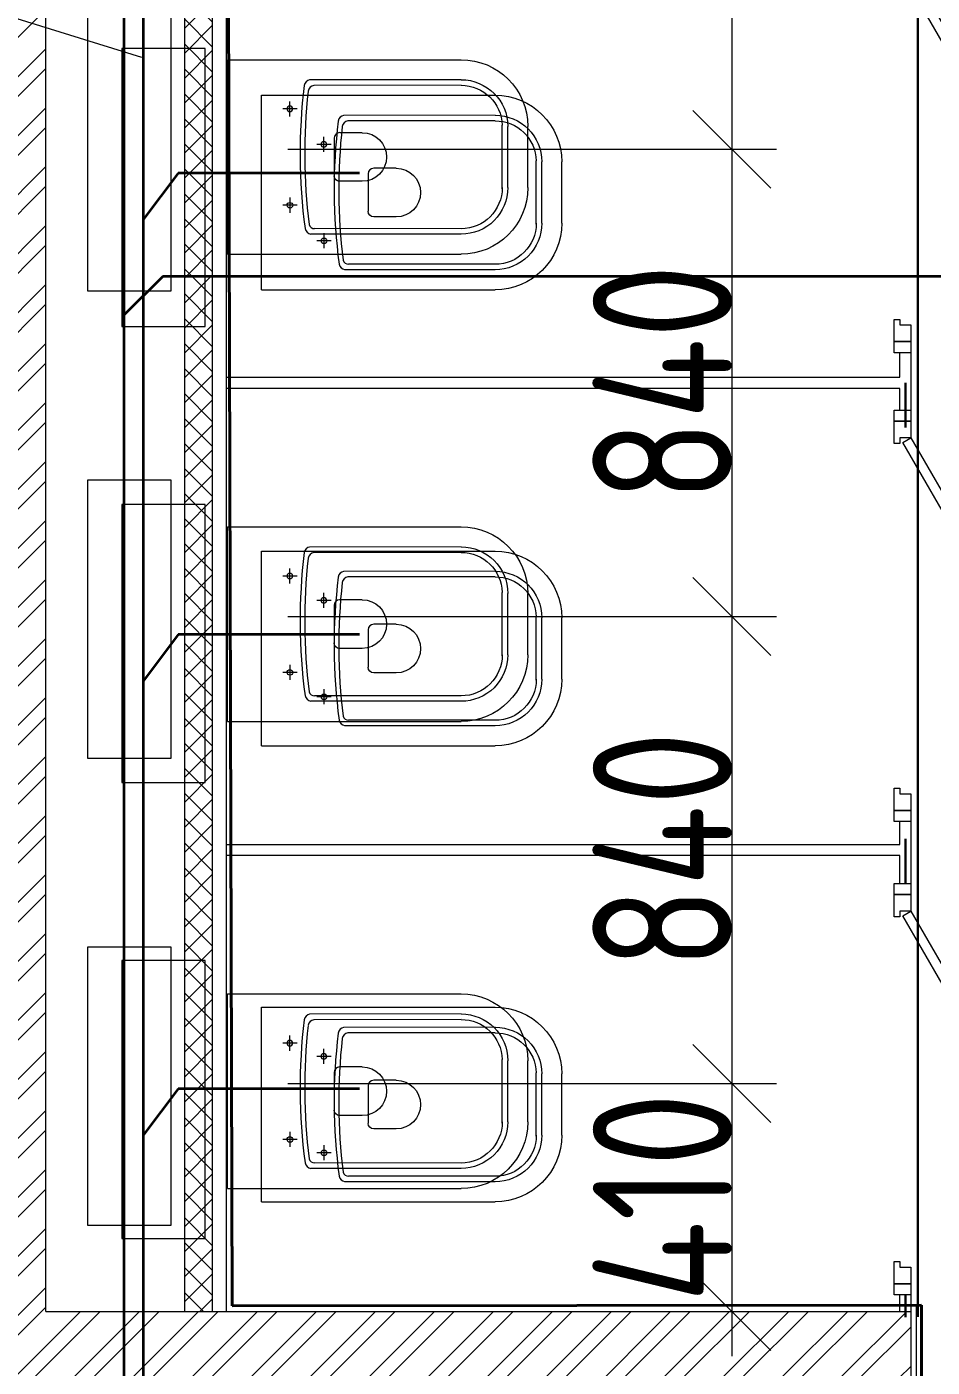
# Model space of a CAD drawing. Header units: millimetres. Extents: x -10178924 to 11692288, y -947381 to 58396.
# Drawn here: x 843894 to 845521, y -910419 to -908009 of the extents above; entities that cross this region are included whole.
import ezdxf
from ezdxf import colors
from ezdxf.entities.mleader import LeaderData, LeaderLine
from ezdxf.math import Vec2, Vec3

# ---------------------------------------------------------------- set-up
doc = ezdxf.new("R2010")
doc.units = ezdxf.units.MM
for name, color, linetype, lineweight in [('_0', 7, 'Continuous', 25), ('Medium Lines', 7, 'Continuous', 9), ('ВК_ К1', 24, 'Continuous', 35), ('Двери', 7, 'Continuous', 9), ('К1ку', 244, 'Continuous', 35), ('Перегородки пеноблок', 40, 'Continuous', 9), ('Перегородки_ГКЛ', 20, 'Continuous', 9), ('Сантехнические приборы', 7, 'Continuous', 9), ('Стены', 7, 'Continuous', 20)]:
    doc.layers.add(name, color=color, linetype=linetype, lineweight=lineweight)
doc.layers.add('PDF _Стены отделка', color=7, linetype='Continuous', true_color=0xb505c2)
doc.layers.add('ВК_Выноски', color=7, linetype='Continuous')
doc.layers.add('УЗ СУ верх.профиль', color=10, linetype='Continuous', lineweight=30, plot=False)
doc.layers.add('УЗ СУ фасадные', color=94, linetype='Continuous', lineweight=30, plot=False)
doc.styles.add('ISOCPEUR', font='isocpeui.ttf', dxfattribs={"width": 0.9})
doc.styles.add('ISOCPEUR_1', font='isocpeur.ttf', dxfattribs={"width": 0.78, "height": 240})
doc.styles.add('Текст_М100', font='GOST_Common Italic.ttf', dxfattribs={"height": 250})
doc.linetypes.add('зигзаг', pattern='A,0.00254,-5.08,[131,ltypeshp.shx,S=5.08,R=0,X=-5.08,Y=0],-10.16,[131,ltypeshp.shx,S=5.08,R=180,X=5.08,Y=0],-5.08', length=20.32254)
doc.dimstyles.new('Размеры_М100', dxfattribs={"dimtxt": 250, "dimasz": 100, "dimexe": 100, "dimexo": 100, "dimgap": 100, "dimtad": 1, "dimrnd": 5, "dimtxsty": 'Текст_М100', "dimblk": 'ARCHTICK', "dimcen": 250, "dimdle": 100, "dimadec": 0, "dimazin": 2, "dimtfac": 1, "dimtmove": 1, "dimatfit": 3, "dimfxl": 1, "dimarcsym": 0})

# ---------------------------------------------------------------- blocks, each defined once
blk = doc.blocks.new('_None')
blk = doc.blocks.new('унитаз поликлиники')
for p, q in [((0, 175), (0, -175)), ((0, 175), (420, 175)), ((420, 138.7), (149.6, 138.7)), ((420, 129), (156.8, 128.7)), ((112.4, 73.1), (112.4, 100.2)), ((125.6, 86.7), (99.5, 86.7)), ((494, 57.1), (494, -57.1)), ((504, 55), (504, -55)), ((540, 55), (540, -55)), ((191.9, -33.7), (191.9, 33.7)), ((242.4, 43.7), (201.9, 43.7)), ((242.4, -43.7), (201.9, -43.7)), ((125.5, -86.5), (99.4, -86.5)), ((112.3, -73), (112.3, -100.1)), ((420, -139), (147.9, -138.7)), ((420, -129), (155.2, -128.7)), ((0, -175), (420, -175))]:
    blk.add_line(p, q)
for centre, radius, start, end in [((420, 55), 120, 0, 90), ((420.5, 55.2), 83.5, 359.8619, 90.3335), ((420, 55), 74, 0, 90), ((242.4, 0), 43.7, 270, 90), ((420, -55), 120, 270, 0), ((420, -55), 84, 270, 0), ((420, -55), 74, 270, 358.4018)]:
    blk.add_arc(centre, radius, start, end)
at = {"extrusion": (0, 0, -1)}
for centre, major_axis, ratio, start_param, end_param in [((1158.1, 0), (-731, -726.4), 0.993775, 0.659849, 0.910919), ((984.1, 0), (-23.4, -941.4), 0.89728, 1.422258, 1.677847), ((149.5, 127.3), (-5.6, -10.5), 0.821373, 1.269211, 2.570669), ((154.4, 119.8), (-5.61, -7.72), 0.798093, 1.232924, 2.686723), ((112.4, 86.8), (3.55, 3.55), 1, 5.504025, 11.78721), ((201.9, -33.5), (4.12, -9.49), 0.964797, 0.42926, 1.943413), ((155.2, -117.5), (5.3, -10.4), 0.842984, 0.549902, 1.8819), ((147.9, -127.5), (5.4, -10.4), 0.836443, 0.56114, 1.877577)]:
    blk.add_ellipse(centre, major_axis=major_axis, ratio=ratio, start_param=start_param, end_param=end_param, dxfattribs=at)
for centre, major_axis, ratio, start_param, end_param in [((201.9, 33.5), (4.12, 9.49), 0.964797, 0.42926, 1.943413), ((112.3, -86.6), (3.54, -3.55), 1, 5.504025, 11.78721)]:
    blk.add_ellipse(centre, major_axis=major_axis, ratio=ratio, start_param=start_param, end_param=end_param)
blk = doc.blocks.new('_ArchTick')
at = {"color": 0, "linetype": 'ByBlock', "const_width": 0.15}
blk.add_lwpolyline([(-0.5, -0.5), (0.5, 0.5)], dxfattribs=at)
blk = doc.blocks.new('*D2464')
at = {"layer": '_0', "color": 0, "lineweight": -2, "ltscale": 0.1, "transparency": 16777216}
for p, q in [((12028.6, -38456.5), (12028.6, -36058.1)), ((11277.5, -36158.1), (12128.6, -36158.1)), ((11277.5, -38356.5), (12128.6, -38356.5))]:
    blk.add_line(p, q, dxfattribs=at)
at = {"layer": 'Defpoints', "color": 0, "ltscale": 0.1, "transparency": 16777216}
for p in [(11177.5, -36158.1), (12028.6, -36158.1), (11177.5, -38356.5)]:
    blk.add_point(p, dxfattribs=at)
at = {"layer": '_0', "color": 0, "lineweight": -2, "ltscale": 0.1, "transparency": 16777216, "xscale": 100, "yscale": 100, "zscale": 100}
for p, rotation in [((12028.6, -36158.1), 90), ((12028.6, -38356.5), 270)]:
    blk.add_blockref('_ArchTick', p, dxfattribs=dict(at, rotation=rotation))
at = {"layer": '_0', "color": 0, "lineweight": 9, "ltscale": 0.1, "transparency": 16777216, "insert": (11803.6, -37257.3), "char_height": 250, "attachment_point": 5, "rotation": 90, "style": 'Текст_М100'}
blk.add_mtext('2195', dxfattribs=at)
blk = doc.blocks.new('AC-Дверь-ОднопольнаяГОСТ 30970-2014 - ДПМ Оп Г 2000-700 Л с_т-3113739-1 этаж')
at = {"layer": 'Medium Lines'}
for p, q in [((-234.3, 330), (-242.7, 315.4)), ((-242.7, 315.4), (311.5, -4.6)), ((320, 10), (-234.3, 330)), ((-370, 10), (-370, -20)), ((-350, 10), (-370, 10)), ((-320, 10), (-350, 10)), ((-350, 10), (-350, -20)), ((-350, -20), (-350, 10)), ((-320, -10), (-320, 10)), ((311.5, -4.6), (320, 10)), ((350, 10), (320, 10)), ((320, 10), (320, -10)), ((350, -20), (350, 10)), ((370, 10), (350, 10)), ((350, 10), (350, -20)), ((370, -20), (370, 10)), ((-370, -20), (-350, -20)), ((-350, -20), (-310, -20)), ((-310, -10), (-320, -10)), ((-310, -20), (-310, -10)), ((320, -10), (310, -10)), ((310, -10), (310, -20)), ((310, -20), (350, -20)), ((350, -20), (370, -20))]:
    blk.add_line(p, q, dxfattribs=at)
blk = doc.blocks.new('_Oblique')
at = {"color": 0, "linetype": 'ByBlock', "lineweight": -2}
blk.add_line((-0.5, -0.5), (0.5, 0.5), dxfattribs=at)
blk = doc.blocks.new('A$Cad086cf1')
at = {"layer": 'Перегородки пеноблок', "true_color": 0x636466, "transparency": 33554687}
h = blk.add_hatch(dxfattribs=at)
h.set_pattern_fill('ANSI32', color=251, scale=200)
h.set_pattern_definition([(45, (897418.77, 170465.18), (-53.0330086, 53.0330086), []), (45, (897454.13, 170465.18), (-53.0330086, 53.0330086), [])])
edge = h.paths.add_edge_path()
edge.add_line((8838.912, -36048.117), (8838.912, -38746.478))
edge.add_line((8838.912, -38746.478), (9068.912, -38746.478))
edge.add_line((9068.912, -38746.478), (9068.912, -38626.478))
edge.add_line((9068.912, -38626.478), (8958.912, -38626.478))
edge.add_line((8958.912, -38626.478), (8958.912, -36148.117))
edge.add_line((8958.912, -36148.117), (11047.468, -36148.117))
edge.add_line((11047.468, -36148.117), (11047.468, -37836.478))
edge.add_line((11047.468, -37836.478), (10089.228, -37836.478))
edge.add_line((10089.228, -37836.478), (10089.228, -38356.478))
edge.add_line((10089.228, -38356.478), (10208.912, -38356.312))
edge.add_line((10208.912, -38356.312), (10208.912, -37956.478))
edge.add_line((10208.912, -37956.478), (11047.468, -37956.478))
edge.add_line((11047.468, -37956.478), (11047.468, -38356.478))
edge.add_line((11047.468, -38356.478), (11167.468, -38356.478))
edge.add_line((11167.468, -38356.478), (11167.468, -36148.117))
edge.add_line((11167.468, -36148.117), (11701.436, -36148.117))
edge.add_line((11701.436, -36148.117), (11701.436, -36028.117))
edge.add_line((11701.436, -36028.117), (10146.199, -36028.125))
edge.add_line((10146.199, -36028.125), (10146.199, -32428.128))
edge.add_line((10146.199, -32428.128), (10026.199, -32428.128))
edge.add_line((10026.199, -32428.128), (10026.199, -36028.117))
edge.add_line((10026.199, -36028.117), (8858.912, -36028.113))
h.paths.add_polyline_path([(9998.912, -38746.478), (10078.912, -38746.478), (10078.912, -38626.478), (9998.912, -38626.478)], flags=17)
at = {"layer": 'Перегородки_ГКЛ', "true_color": 0x636466, "transparency": 33554687}
h = blk.add_hatch(dxfattribs=at)
h.set_pattern_fill('ANSI37', color=251, scale=10, angle=-90)
h.set_pattern_definition([(315, (28284.383, 95271.236), (22.45064, 22.45064), []), (45, (28284.383, 95271.236), (-22.45064, 22.45064), [])])
h.paths.add_polyline_path([(10396.206, -36028.129), (10446.206, -36028.128), (10446.199, -32428.058), (10396.199, -32428.079)])
at = {"layer": 'PDF _Стены отделка', "color": 251, "linetype": 'зигзаг', "lineweight": 40, "ltscale": 0.1, "true_color": 0x636466, "transparency": 33554610}
for p, q in [((10481.443, -36018.117), (10471.199, -32428.047)), ((11720.325, -36016.813), (10481.443, -36018.117)), ((11720.197, -36171.246), (11720.325, -36016.813))]:
    blk.add_line(p, q, dxfattribs=at)
at = {"layer": 'PDF _Стены отделка', "color": 251, "lineweight": 5, "ltscale": 0.1, "true_color": 0x636466, "transparency": 33554687}
for p, q in [((11379.465, -33018.124), (11379.465, -34018.124)), ((11379.467, -33858.124), (11379.467, -34858.124)), ((10581.202, -33938.124), (11459.467, -33938.124)), ((10581.203, -33938.124), (11459.465, -33938.124)), ((11379.468, -34698.124), (11379.468, -35698.124)), ((10581.204, -34778.124), (11459.468, -34778.124)), ((10587.905, -34778.124), (11459.467, -34778.124)), ((11379.469, -35538.124), (11379.469, -36108.128)), ((10581.205, -35618.124), (11459.469, -35618.124)), ((10581.205, -35618.124), (11459.468, -35618.124)), ((10591.206, -36028.128), (11459.469, -36028.128))]:
    blk.add_line(p, q, dxfattribs=at)
at = {"layer": 'Перегородки пеноблок', "color": 251, "linetype": 'Continuous', "true_color": 0x636466, "transparency": 33554687}
for p, q in [((10146.199, -36028.125), (11701.436, -36028.117)), ((10481.443, -36018.117), (11681.436, -36018.117)), ((11701.436, -36018.117), (11711.436, -36018.117))]:
    blk.add_line(p, q, dxfattribs=at)
at = {"layer": 'Перегородки пеноблок', "color": 251, "linetype": 'Continuous', "true_color": 0x636466, "transparency": 33554687, "flags": 128}
for points in [[(10146.199, -36028.126), (10146.199, -32428.128)], [(11701.436, -36148.117), (11701.435, -36028.117)], [(11711.436, -36158.117), (11711.436, -36018.117)]]:
    blk.add_lwpolyline(points, dxfattribs=at)
at = {"layer": 'Перегородки_ГКЛ', "color": 251, "true_color": 0x636466, "transparency": 33554687}
for points in [[(10396.206, -36028.129), (10396.199, -32428.079), (10396.199, -32428.079)], [(10446.206, -36028.128), (10446.199, -32428.058), (10446.199, -32428.058)], [(10471.206, -36028.128), (10471.199, -32428.047), (10471.199, -32428.047)]]:
    blk.add_lwpolyline(points, dxfattribs=at)
at = {"layer": 'Сантехнические приборы', "color": 251, "true_color": 0x636466, "transparency": 33554687}
for points in [[(10371.502, -34192.78), (10371.502, -33692.78), (10221.502, -33692.78), (10221.502, -34192.78)], [(10371.504, -35032.78), (10371.504, -34532.78), (10221.504, -34532.78), (10221.504, -35032.78)], [(10371.506, -35872.78), (10371.506, -35372.78), (10221.506, -35372.78), (10221.506, -35872.78)]]:
    blk.add_lwpolyline(points, close=True, dxfattribs=at)
at = {"layer": 'Стены', "color": 251, "true_color": 0x636466, "transparency": 33554687}
for p, q in [((11681.201, -34348.128), (11681.201, -34303.919)), ((11701.199, -34303.919), (11701.199, -34406.974)), ((10471.205, -34348.128), (11681.201, -34348.128)), ((10471.205, -34348.128), (11681.201, -34348.128)), ((11681.201, -34368.128), (10471.205, -34368.128)), ((11681.201, -34368.128), (10471.205, -34368.128)), ((11681.201, -34406.974), (11681.201, -34368.128)), ((11681.201, -34406.974), (11681.201, -34368.128)), ((11701.201, -34354.564), (11701.201, -34388.128)), ((11681.199, -35188.128), (11681.199, -35146.974)), ((11701.199, -35146.974), (11701.199, -35258.117)), ((10471.205, -35188.128), (11681.199, -35188.128)), ((11681.199, -35208.128), (10471.205, -35208.128)), ((11681.199, -35258.117), (11681.199, -35208.128)), ((11681.199, -36028.117), (11681.199, -35998.117)), ((11701.199, -35998.117), (11681.199, -35998.117)), ((11701.199, -35998.117), (11701.199, -36028.117))]:
    blk.add_line(p, q, dxfattribs=at)
at = {"layer": 'PDF _Стены отделка', "color": 251, "lineweight": 5, "ltscale": 0.1, "true_color": 0x636466, "transparency": 33554687}
for p, xscale, yscale, zscale, rotation in [((11379.465, -33938.124), 140, 140, 140, 270), ((11379.467, -33938.124), 140.0000000000001, 140.0000000000001, 140.0000000000001, 90), ((11379.467, -34778.124), 140, 140, 140, 270), ((11379.468, -34778.124), 140.0000000000001, 140.0000000000001, 140.0000000000001, 90), ((11379.468, -35618.124), 140, 140, 140, 270), ((11379.469, -35618.124), 140.0000000000001, 140.0000000000001, 140.0000000000001, 90), ((11379.469, -36028.128), 140, 140, 140, 270)]:
    blk.add_blockref('_Oblique', p, dxfattribs=dict(at, xscale=xscale, yscale=yscale, zscale=zscale, rotation=rotation))
at = {"layer": 'Двери', "color": 251, "true_color": 0x636466, "transparency": 33554687, "xscale": -1, "rotation": 270}
for p in [(11691.199, -33933.919), (11691.199, -34776.974), (11691.199, -35628.117)]:
    blk.add_blockref('AC-Дверь-ОднопольнаяГОСТ 30970-2014 - ДПМ Оп Г 2000-700 Л с_т-3113739-1 этаж', p, dxfattribs=at)
at = {"layer": 'Сантехнические приборы', "color": 251, "true_color": 0x636466, "transparency": 33554687, "xscale": -1, "rotation": 180}
for p in [(10472.633, -33951.975), (10472.635, -34791.975), (10472.637, -35631.975)]:
    blk.add_blockref('унитаз поликлиники', p, dxfattribs=at)
at = {"layer": 'PDF _Стены отделка', "color": 251, "lineweight": 5, "ltscale": 0.1, "true_color": 0x636466, "transparency": 33554687, "char_height": 250, "attachment_point": 5, "rotation": 90, "style": 'ISOCPEUR_1'}
for s, insert in [('\\A1;840', (11254.467, -34358.124)), ('\\A1;840', (11254.468, -35198.124)), ('\\A1;410', (11254.469, -35823.126))]:
    blk.add_mtext(s, dxfattribs=dict(at, insert=insert))
at = {"layer": '_0', "color": 251, "lineweight": 9, "ltscale": 0.1, "true_color": 0x636466, "transparency": 33554687}
dim = blk.add_linear_dim(base=(12028.617, -36158.117), p1=(11177.468, -38356.478), p2=(11177.468, -36158.117), angle=90, text='2195', dimstyle='Размеры_М100', dxfattribs=at)
dim.commit()
dim.dimension.update_dxf_attribs({"geometry": '*D2464', "text_midpoint": (11803.617, -37257.298)})

msp = doc.modelspace()

# ---------------------------------------------------------------- linework, layer by layer
at = {"layer": 'ВК_ К1', "ltscale": 100}
for p, q in [((844103.6, -910525.4), (844103.6, -907533.5)), ((844165.5, -908271.7), (844103.6, -908354.7)), ((844491.5, -908271.7), (844165.5, -908271.7)), ((844165.5, -909101.5), (844103.6, -909184.5)), ((844491.5, -909101.5), (844165.5, -909101.5)), ((844165.5, -909918.1), (844103.6, -910001.1)), ((844491.5, -909918.1), (844165.5, -909918.1))]:
    msp.add_line(p, q, dxfattribs=at)
at = {"layer": 'К1ку', "ltscale": 0.1}
for p, q in [((844068.2, -907889.2), (844068.2, -910508.1)), ((844138.2, -908457.4), (844068.2, -908526.8)), ((846149.8, -908457.4), (844138.2, -908457.4))]:
    msp.add_line(p, q, dxfattribs=at)
at = {"layer": 'Сантехнические приборы', "transparency": 33554687}
for points in [[(844214.2, -908547.4), (844214.2, -908047.4), (844064.2, -908047.4), (844064.2, -908547.4)], [(844214.2, -909367.4), (844214.2, -908867.4), (844064.2, -908867.4), (844064.2, -909367.4)], [(844214.2, -910187.4), (844214.2, -909687.4), (844064.2, -909687.4), (844064.2, -910187.4)]]:
    msp.add_lwpolyline(points, close=True, dxfattribs=at)
at = {"layer": 'УЗ СУ верх.профиль', "transparency": 33554687}
msp.add_line((845495, -907048.9), (845495, -910328.5), dxfattribs=at)
at = {"layer": 'УЗ СУ фасадные', "transparency": 33554687}
for p, q in [((845472.9, -908648.9), (845472.9, -908728.9)), ((845472.9, -909468.9), (845472.9, -909548.9)), ((845472.9, -910288.9), (845472.9, -910328.9))]:
    msp.add_line(p, q, dxfattribs=at)

# ---------------------------------------------------------------- block references
msp.add_blockref('A$Cad086cf1', (833781.5, -874290.7))
at = {"layer": 'Сантехнические приборы', "transparency": 33554687, "xscale": -1, "rotation": 180}
for p in [(844315.3, -908306.6), (844315.3, -909126.6), (844315.3, -909946.6)]:
    msp.add_blockref('унитаз поликлиники', p, dxfattribs=at)

# ---------------------------------------------------------------- leaders
at = {"layer": 'ВК_Выноски'}
ml = msp.add_multileader_mtext('Standard', dxfattribs=at)
ml.set_content('%%C110\\P i=0,02', color=256, style='ISOCPEUR')
ml.set_leader_properties(lineweight=13)
ml.set_arrow_properties(name='NONE')
ml.build(insert=Vec2(0, 0))
ml.multileader.update_dxf_attribs({"text_left_attachment_type": 6, "text_right_attachment_type": 6, "dogleg_length": 100, "arrow_head_size": 300})
ctx = ml.context
ctx.base_point, ctx.char_height, ctx.arrow_head_size, ctx.landing_gap_size, ctx.plane_origin = Vec3(841009.9, -907436), 250, 300, 0.09, Vec3(829711.3, -899947.3)
ctx.left_attachment, ctx.right_attachment, ctx.text_align_type = 6, 6, 1
notes = []
notes.append((ctx, [(1, (1, 1, 0), (842077, -907436), (-1, 0), 100, [(2, [(844100.6, -908064)], 0, [])])]))
ctx.mtext.insert, ctx.mtext.alignment, ctx.mtext.flow_direction = Vec3(841557.3, -907136), 2, 5
for ctx, leaders in notes:
    for number, flags, end, landing, length, lines in leaders:
        leader = LeaderData()
        leader.index, (leader.has_last_leader_line, leader.has_dogleg_vector, leader.attachment_direction) = number, flags
        leader.last_leader_point, leader.dogleg_vector, leader.dogleg_length = Vec3(end), Vec3(landing), length
        for number, points, colour, breaks in lines:
            line = LeaderLine()
            line.index, line.vertices, line.color, line.breaks = number, Vec3.list(points), colors.encode_raw_color(colour), breaks
            leader.lines.append(line)
        ctx.leaders.append(leader)

doc.saveas('drawing.dxf')
